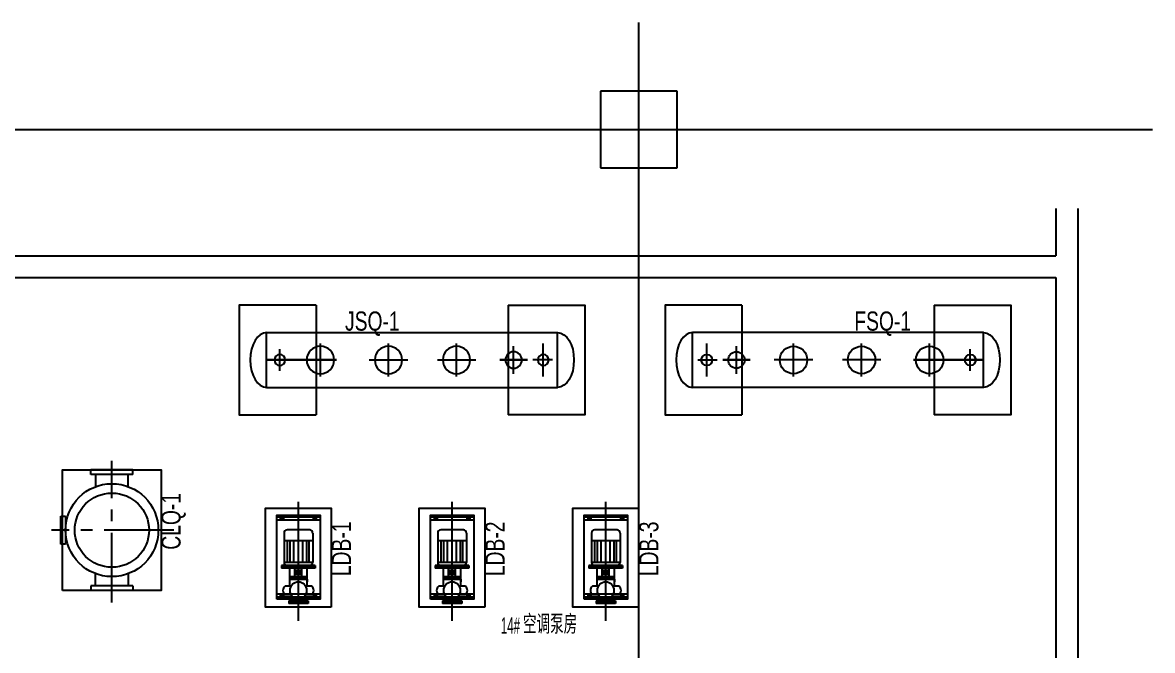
# Model space of a CAD drawing. Extents: x -253824 to 107923, y -224968 to 180578.
# Drawn here: x -201154 to -190862, y -51399 to -45681 of the extents above; entities that cross this region are included whole.
import ezdxf

# ---------------------------------------------------------------- set-up
doc = ezdxf.new("R2010")
doc.units = 0
doc.header["$LTSCALE"] = 1000
doc.header["$MEASUREMENT"] = 0
doc.linetypes.add('CENTER', pattern=[2, 1.25, -0.25, 0.25, -0.25])
doc.linetypes.add('CENTER2', pattern=[1.125, 0.75, -0.125, 0.125, -0.125])
doc.layers.get('0').update_dxf_attribs({"linetype": 'CONTINUOUS'})
for name, color, linetype in [('02-TEXT_房间', 7, 'CONTINUOUS'), ('A_STR-砌块墙', 121, 'CONTINUOUS'), ('A_STR-砼柱', 51, 'CONTINUOUS'), ('AC_CNSB', 4, 'CONTINUOUS'), ('ACS_COM', 7, 'CONTINUOUS'), ('ACS_COM_BZ', 3, 'CONTINUOUS'), ('DEVICE', 2, 'CONTINUOUS'), ('DOTE', 1, 'CONTINUOUS'), ('WALL', 9, 'CONTINUOUS'), ('改造', 7, 'CONTINUOUS')]:
    doc.layers.add(name, color=color, linetype=linetype)
doc.styles.add('_TCH_SPACE', font='ros.shx', dxfattribs={"width": 0.75, "height": 5, "bigfont": 'jd.shx'})
doc.styles.add('HZF', font='ros.shx', dxfattribs={"width": 0.75, "bigfont": 'jd.shx'})

# ---------------------------------------------------------------- blocks, each defined once
blk = doc.blocks.new('beng')
at = {"layer": 'DEVICE', "color": 7}
for p, q in [((65, -300), (65, 300)), ((105, -300), (105, 300)), ((1054, -300), (1054, 300)), ((1095, -300), (1095, 300)), ((65, 229), (105, 229)), ((85, 259), (85, 194)), ((455, -234), (455, 234)), ((512, -198), (512, 198)), ((512, 150), (789, 150)), ((789, -198), (789, 198)), ((1055, 229), (1095, 229)), ((1075, 259), (1075, 194)), ((0, -134), (0, 134)), ((294, -122), (294, 122)), ((310, -122), (310, 122)), ((326, -122), (326, 122)), ((326, 47), (439, 47)), ((358, -47), (358, 47)), ((358, 22), (408, 22)), ((408, -47), (408, 47)), ((512, 115), (789, 115)), ((512, 62), (789, 62)), ((326, -47), (439, -47)), ((358, -22), (408, -22)), ((512, -62), (789, -62)), ((512, -115), (789, -115)), ((65, -229), (105, -229)), ((85, -259), (85, -194)), ((512, -150), (789, -150)), ((1054, -229), (1095, -229)), ((1075, -259), (1075, -194))]:
    blk.add_line(p, q, dxfattribs=at)
at = {"layer": 'DEVICE', "color": 7, "linetype": 'CENTER', "ltscale": 500}
blk.add_line((-241, 0), (1293, 0), dxfattribs=at)
at = {"layer": 'DEVICE', "color": 7}
blk.add_lwpolyline([(40, 300), (1120, 300), (1120, -300), (40, -300)], close=True, dxfattribs=at)
for centre in [(85, 229), (1075, 229), (85, -229), (1075, -229)]:
    blk.add_circle(centre, 8.14, dxfattribs=at)
at = {"layer": 'WALL', "ltscale": 0.2}
for p, q in [((95, 100), (95, 185)), ((205, 100), (205, 185)), ((471, 234), (439, 234)), ((439, -234), (439, 234)), ((471, -234), (471, 234)), ((889, 198), (512, 198)), ((930, -157), (930, 157)), ((16, 134), (-16, 134)), ((-16, -134), (-16, 134)), ((16, -134), (16, 134)), ((89, 96), (16, 96)), ((439, 122), (205, 122)), ((296, 122), (264, 122)), ((471, -142), (471, 142)), ((16, -134), (-16, -134)), ((16, -134), (3, -134)), ((89, -96), (16, -96)), ((95, -185), (95, -100)), ((205, -185), (205, -100)), ((206, -122), (439, -122)), ((296, -122), (264, -122)), ((296, -122), (283, -122)), ((471, -234), (439, -234)), ((471, -234), (458, -234)), ((889, -198), (512, -198))]:
    blk.add_line(p, q, dxfattribs=at)
blk.add_circle((150, 0), 114, dxfattribs=at)
for centre, radius, start, end in [((150, 144), 68.9, 36.4877, 143.5123), ((512, 157), 40.7, 90, 180), ((889, 157), 40.7, 0, 90), ((150, -144), 68.9, 216.4877, 323.5123), ((512, -157), 40.7, 180, 270), ((889, -157), 40.7, 270, 0)]:
    blk.add_arc(centre, radius, start, end, dxfattribs=at)
blk = doc.blocks.new('14#')
at = {"layer": 'AC_CNSB', "ltscale": 0.001}
for p, q in [((-490, 250), (2160, 250)), ((-490, 250), (-490, -250)), ((2160, 250), (2160, -250)), ((-490, -250), (2160, -250))]:
    blk.add_line(p, q, dxfattribs=at)
at = {"layer": 'AC_CNSB', "ltscale": 0.001, "extrusion": (0, 0, -1)}
blk.add_ellipse((-490, 0), major_axis=(0, 250), ratio=0.6, start_param=3.141593, end_param=6.283185, dxfattribs=at)
at = {"layer": 'AC_CNSB', "ltscale": 0.001}
blk.add_ellipse((2160, 0), major_axis=(0, 250), ratio=0.6, start_param=3.141593, end_param=6.283185, dxfattribs=at)
at = {"layer": 'ACS_COM'}
for p, q in [((0, 150), (0, -150)), ((620, 150), (620, -150)), ((1240, 150), (1240, -150)), ((1760, 125), (1760, -125)), ((2030, 150), (2030, -150)), ((-370, 100), (-370, -100)), ((-490, 0), (146, 0)), ((146, 0), (-490, 0)), ((-287, 0), (-464, 0)), ((-225, 0), (125, 0)), ((125, 0), (-191, 0)), ((445, 0), (795, 0)), ((1065, 0), (1415, 0)), ((1885, 0), (1635, 0)), ((1635, 0), (1885, 0)), ((2113, 0), (1936, 0))]:
    blk.add_line(p, q, dxfattribs=at)
at = {"layer": 'ACS_COM', "color": 8}
for points in [[(-40, -500), (-740, -500), (-740, 500), (-40, 500)], [(-40, -500), (-40, 500)], [(1710, -500), (2410, -500), (2410, 500), (1710, 500)], [(1710, -500), (1710, 500)]]:
    blk.add_lwpolyline(points, dxfattribs=at)
at = {"layer": 'ACS_COM'}
for centre, radius in [((0, 0), 125), ((620, 0), 125), ((1240, 0), 125), ((-370, 0), 50), ((1760, 0), 75), ((2030, 0), 50)]:
    blk.add_circle(centre, radius, dxfattribs=at)
blk = doc.blocks.new('350')
for p, q in [((-650, 225), (-650, -225)), ((-600, 225), (-650, 225)), ((-600, 225), (-600, -225)), ((-468, 175), (-600, 175)), ((-600, 175), (-600, -175)), ((468, 175), (600, 175)), ((600, 225), (600, -225)), ((600, 225), (650, 225)), ((600, 175), (600, -175)), ((650, 225), (650, -225)), ((-600, -225), (-650, -225)), ((-600, -175), (-468, -175)), ((600, -175), (468, -175)), ((600, -225), (650, -225)), ((-150, -550), (-150, -500)), ((-150, -500), (150, -500)), ((150, -550), (-150, -550)), ((150, -500), (150, -550))]:
    blk.add_line(p, q)
for radius in [500, 400]:
    blk.add_circle((0, 0), radius)
at = {"layer": 'ACS_COM_BZ', "color": 8, "linetype": 'CENTER2'}
for p, q in [((0, 666), (0, -650)), ((779, 0), (-747, 0))]:
    blk.add_line(p, q, dxfattribs=at)
blk = doc.blocks.new('14')
at = {"layer": 'A_STR-砌块墙'}
for p, q in [((12800, -721), (12800, -1150)), ((13000, -721), (13000, -1250)), ((3150, -1150), (12800, -1150)), ((13000, -1250), (13000, -7850)), ((3250, -1350), (12800, -1350)), ((12800, -1350), (12800, -7850))]:
    blk.add_line(p, q, dxfattribs=at)
at = {"layer": 'A_STR-砼柱'}
for p, q in [((9350, 350), (8650, 350)), ((8650, 350), (8650, -350)), ((9350, -350), (9350, 350)), ((8650, -350), (9350, -350))]:
    blk.add_line(p, q, dxfattribs=at)
at = {"layer": 'DOTE'}
for p, q in [((9000, -8704), (9000, 973)), ((-954, 0), (13680, 0))]:
    blk.add_line(p, q, dxfattribs=at)
at = {"layer": '02-TEXT_房间', "color": 6, "style": '_TCH_SPACE'}
for s, height, width, p in [('空调泵房', 173.6, 0.75, (7945, -4594)), ('14#', 148.8, 0.529412, (7743, -4594))]:
    blk.add_text(s, height=height, dxfattribs=dict(at, width=width)).set_placement(p)

msp = doc.modelspace()

# ---------------------------------------------------------------- linework, layer by layer
at = {"layer": 'ACS_COM_BZ', "color": 8}
for points in [[(-200791, -50854), (-200791, -49754), (-199891, -49754), (-199891, -50854), (-200791, -50854)], [(-198342, -51004), (-198942, -51004), (-198942, -50104), (-198342, -50104), (-198342, -51004)], [(-196942, -51004), (-197542, -51004), (-197542, -50104), (-196942, -50104), (-196942, -51004)], [(-195542, -51004), (-196142, -51004), (-196142, -50104), (-195542, -50104), (-195542, -51004)]]:
    msp.add_lwpolyline(points, dxfattribs=at)

# ---------------------------------------------------------------- block references
at = {"xscale": 0.70741, "yscale": 0.6583, "rotation": 89.99999999999993}
for p in [(-198642, -50960), (-197242, -50960), (-195842, -50960)]:
    msp.add_blockref('beng', p, dxfattribs=at)
at = {"layer": 'ACS_COM_BZ'}
msp.add_blockref('14', (-204541, -46654), dxfattribs=at)
at = {"layer": 'ACS_COM_BZ', "xscale": -1, "rotation": 180}
msp.add_blockref('14#', (-198441, -48754), dxfattribs=at)
at = {"layer": 'ACS_COM_BZ', "rotation": 180}
msp.add_blockref('14#', (-192891, -48754), dxfattribs=at)
at = {"layer": 'ACS_COM_BZ', "xscale": 0.84615, "yscale": 0.84615, "zscale": 0.9307650000000001, "rotation": 270}
msp.add_blockref('350', (-200341, -50304), dxfattribs=at)

# ---------------------------------------------------------------- texts
at = {"layer": '改造', "color": 6, "style": 'HZF', "width": 0.75}
for s, p in [('JSQ-1', (-198217, -48487)), ('FSQ-1', (-193577, -48487))]:
    msp.add_text(s, height=175, dxfattribs=at).set_placement(p)
for s, p in [('CLQ-1', (-199715, -50482)), ('LDB-1', (-198163, -50723)), ('LDB-2', (-196763, -50723)), ('LDB-3', (-195362, -50723))]:
    msp.add_text(s, height=175, rotation=90, dxfattribs=at).set_placement(p)

doc.saveas('drawing.dxf')
